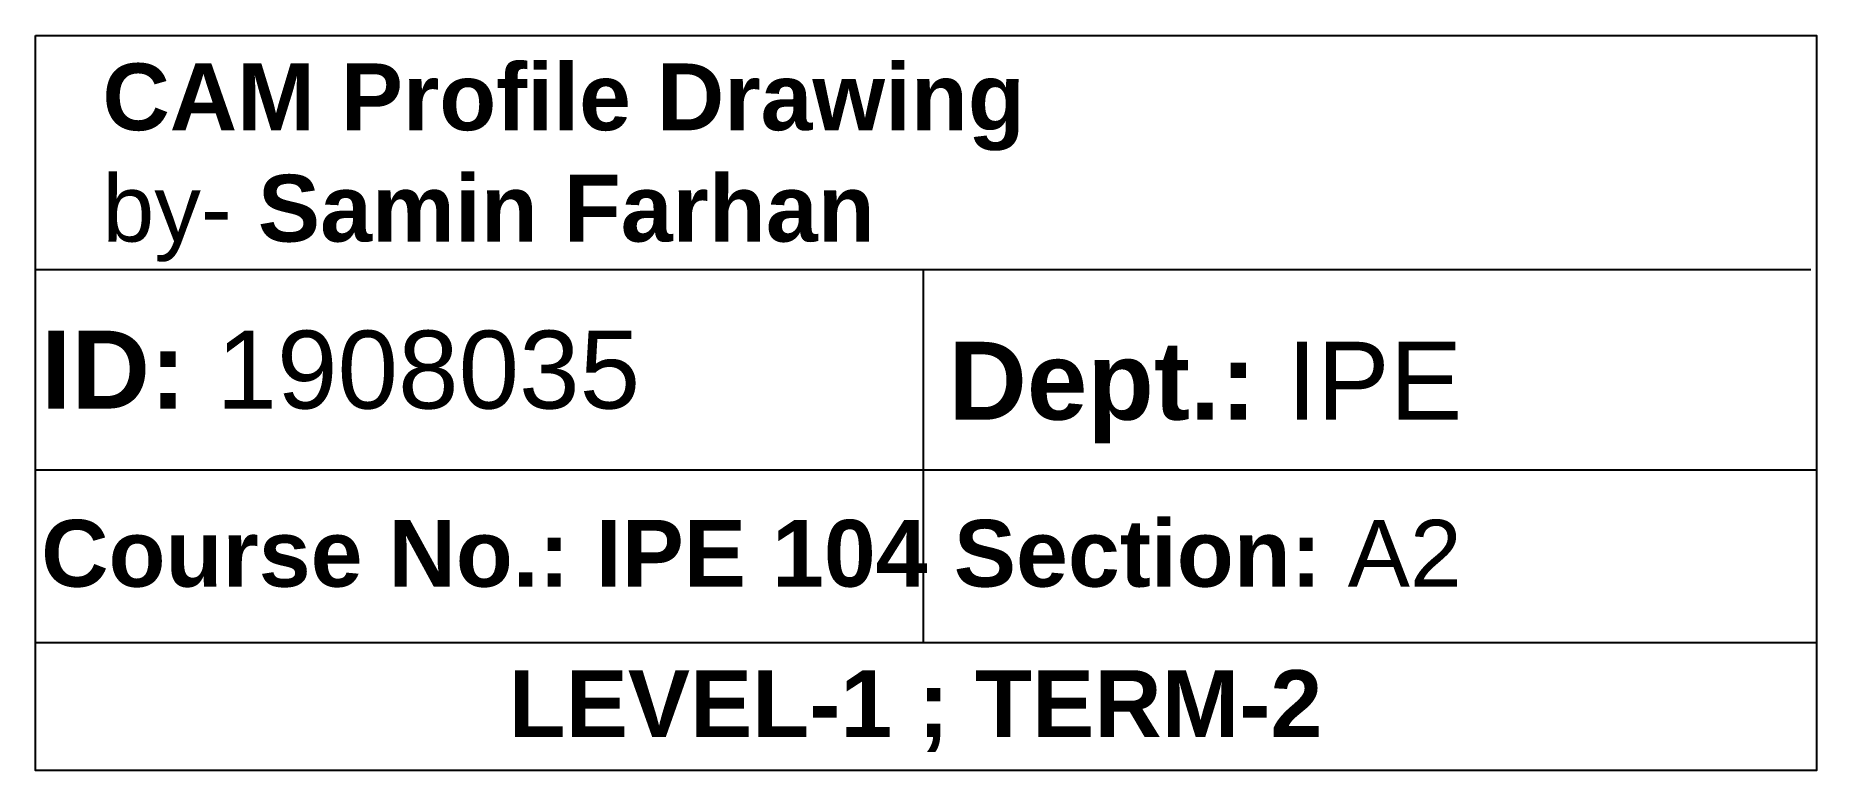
# Model space of a CAD drawing. Header units: inches. Extents: x -99 to 1321, y -6 to 147.
# Drawn here: x 1161.2 to 1321.2, y 1 to 67 of the extents above.
import ezdxf

# ---------------------------------------------------------------- set-up
doc = ezdxf.new("R2010")
doc.units = ezdxf.units.IN
doc.header["$MEASUREMENT"] = 0
doc.styles.get("Standard").update_dxf_attribs({"font": 'arial.ttf'})

msp = doc.modelspace()

# ---------------------------------------------------------------- linework, layer by layer
for p, q in [((1161.24361, 45.9976), (1320.74361, 45.9976)), ((1240.99361, 45.9976), (1240.99361, 12.4976)), ((1161.24361, 27.9976), (1321.24361, 27.9976)), ((1161.24361, 12.4976), (1321.24361, 12.4976))]:
    msp.add_line(p, q)
msp.add_lwpolyline([(1161.24361, 66.9976), (1321.24361, 66.9976), (1321.24361, 0.9976), (1161.24361, 0.9976)], close=True)

# ---------------------------------------------------------------- texts
at = {"attachment_point": 1}
for s, width, insert, char_height in [('{\\fArial|b1|i0|c0|p34;CAM Profile Drawing\\P}by- {\\fArial|b1|i0|c0|p34;Samin Farhan}', 159.5, (1167.24361, 64.4976), 6), ('{\\fArial|b1|i0|c0|p34;ID: }1908035', 79.5, (1161.74361, 40.4976), 7), ('{\\fArial|b1|i0|c0|p34;Dept.: }IPE', 80.5, (1243.24361, 39.4976), 7), ('{\\fArial|b1|i0|c0|p34;Course No.: IPE 104}', 79.5, (1161.74361, 23.4976), 6), ('{\\fArial|b1|i0|c0|p34;Section: }A2', 79.5, (1243.74361, 23.4976), 6), ('{\\fArial|b1|i0|c0|p34;LEVEL-1 ; TERM-2}', 159.5, (1203.74361, 9.9976), 6)]:
    msp.add_mtext_dynamic_manual_height_columns(s, width=width, gutter_width=1, heights=[0], dxfattribs=dict(at, insert=insert, char_height=char_height))

doc.saveas('drawing.dxf')
